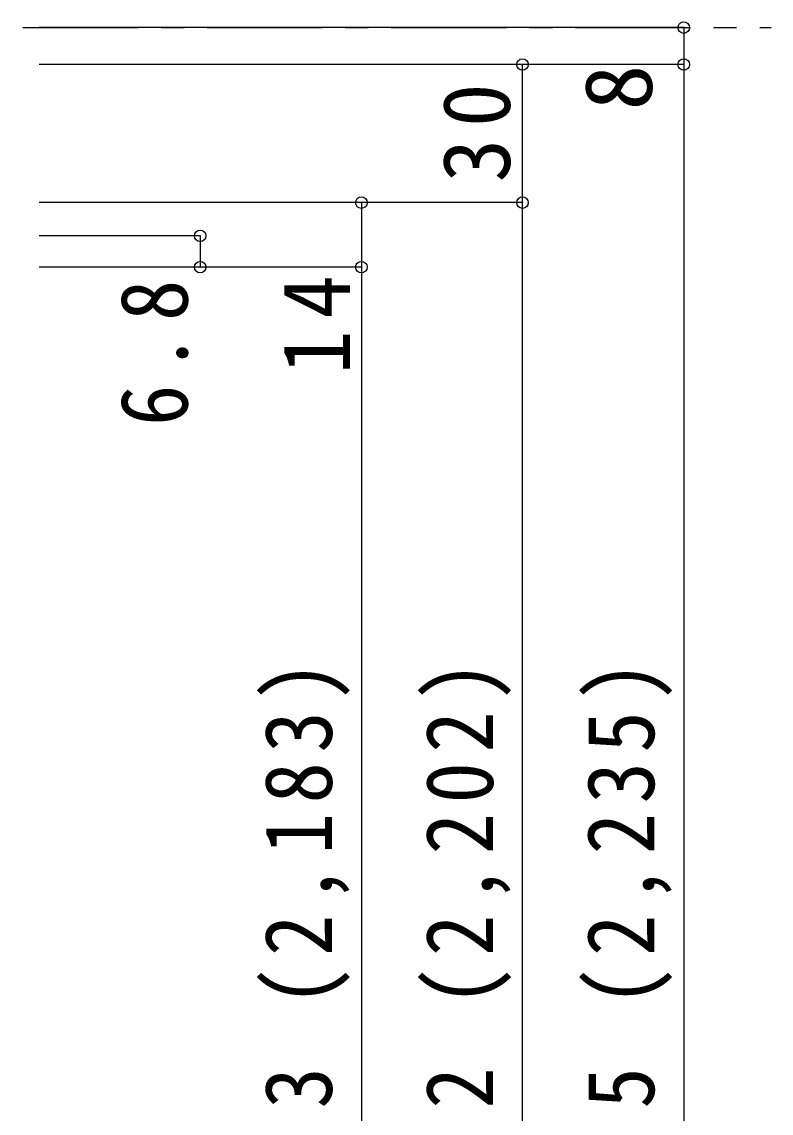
# Model space of a CAD drawing. Units: millimetres at full size, sheet at 1:5; details may follow other scales. Extents: x -973 to 977, y -718 to 696.
# Drawn here: x 330.5 to 493.2, y -304.2 to -67.2 of the extents above; entities that cross this region are included whole.
import ezdxf
from ezdxf.enums import TextEntityAlignment as Align

# ---------------------------------------------------------------- set-up
doc = ezdxf.new("R2010")
doc.units = ezdxf.units.MM
doc.header["$LTSCALE"] = 5
doc.header["$PDMODE"] = 32
doc.header["$PDSIZE"] = 2.5
doc.linetypes.add('CHAIN1', pattern=[8, 5, -1, 1, -1])
doc.layers.add('0-1_通り芯', color=4, linetype='CHAIN1')
doc.layers.add('0-B_寸法', color=7, linetype='Continuous')
doc.styles.add('ＭＳ ゴシック', font='')
doc.styles.get('ＭＳ ゴシック').set_extended_font_data('MS Gothic')

msp = doc.modelspace()

# ---------------------------------------------------------------- linework, layer by layer
at = {"layer": '0-1_通り芯'}
msp.add_line((90.714, -68.5), (493.214, -68.5), dxfattribs=at)
at = {"layer": '0-B_寸法', "color": 4}
for p, q in [((474.214, -68.5), (334.214, -68.5)), ((474.214, -68.5), (474.214, -76.5)), ((474.214, -76.5), (334.214, -76.5)), ((439.214, -511.5), (439.214, -76.5)), ((474.214, -76.5), (474.214, -526.5)), ((439.214, -106.5), (334.214, -106.5)), ((404.214, -106.5), (404.214, -506.5)), ((369.214, -113.7), (334.214, -113.7)), ((369.214, -113.7), (369.214, -120.5)), ((404.214, -120.5), (334.214, -120.5))]:
    msp.add_line(p, q, dxfattribs=at)
at = {"layer": '0-B_寸法'}
for p in [(474.214, -68.5), (439.214, -76.5), (474.214, -76.5), (404.214, -106.5), (439.214, -106.5), (369.214, -113.7), (369.214, -120.5), (404.214, -120.5)]:
    msp.add_point(p, dxfattribs=at)

# ---------------------------------------------------------------- texts
at = {"layer": '0-B_寸法', "style": 'ＭＳ ゴシック'}
msp.add_text('8', height=14.66, rotation=90, dxfattribs=at).set_placement((471.714, -86.5), align=Align.BOTTOM_LEFT)
at = {"layer": '0-B_寸法', "char_height": 14.66, "attachment_point": 7, "rotation": 90, "style": 'ＭＳ ゴシック'}
for s, insert in [('\\T1.27;\\W0.95;30', (436.714, -102.125)), ('\\T1.27;\\W0.95;14', (401.714, -143.75)), ('\\T1.27;\\W0.9;6.8', (366.714, -155)), ('\\T1.23;\\W0.9;ＤＨ＝1,983\\~(2,183)', (401.714, -413.75)), ('\\T1.23;\\W0.9;枠内＝2,002\\~(2,202)', (436.714, -413.75)), ('\\T1.23;\\W0.9;枠外＝2,035\\~(2,235)', (471.714, -413.75))]:
    msp.add_mtext(s, dxfattribs=dict(at, insert=insert))

doc.saveas('drawing.dxf')
